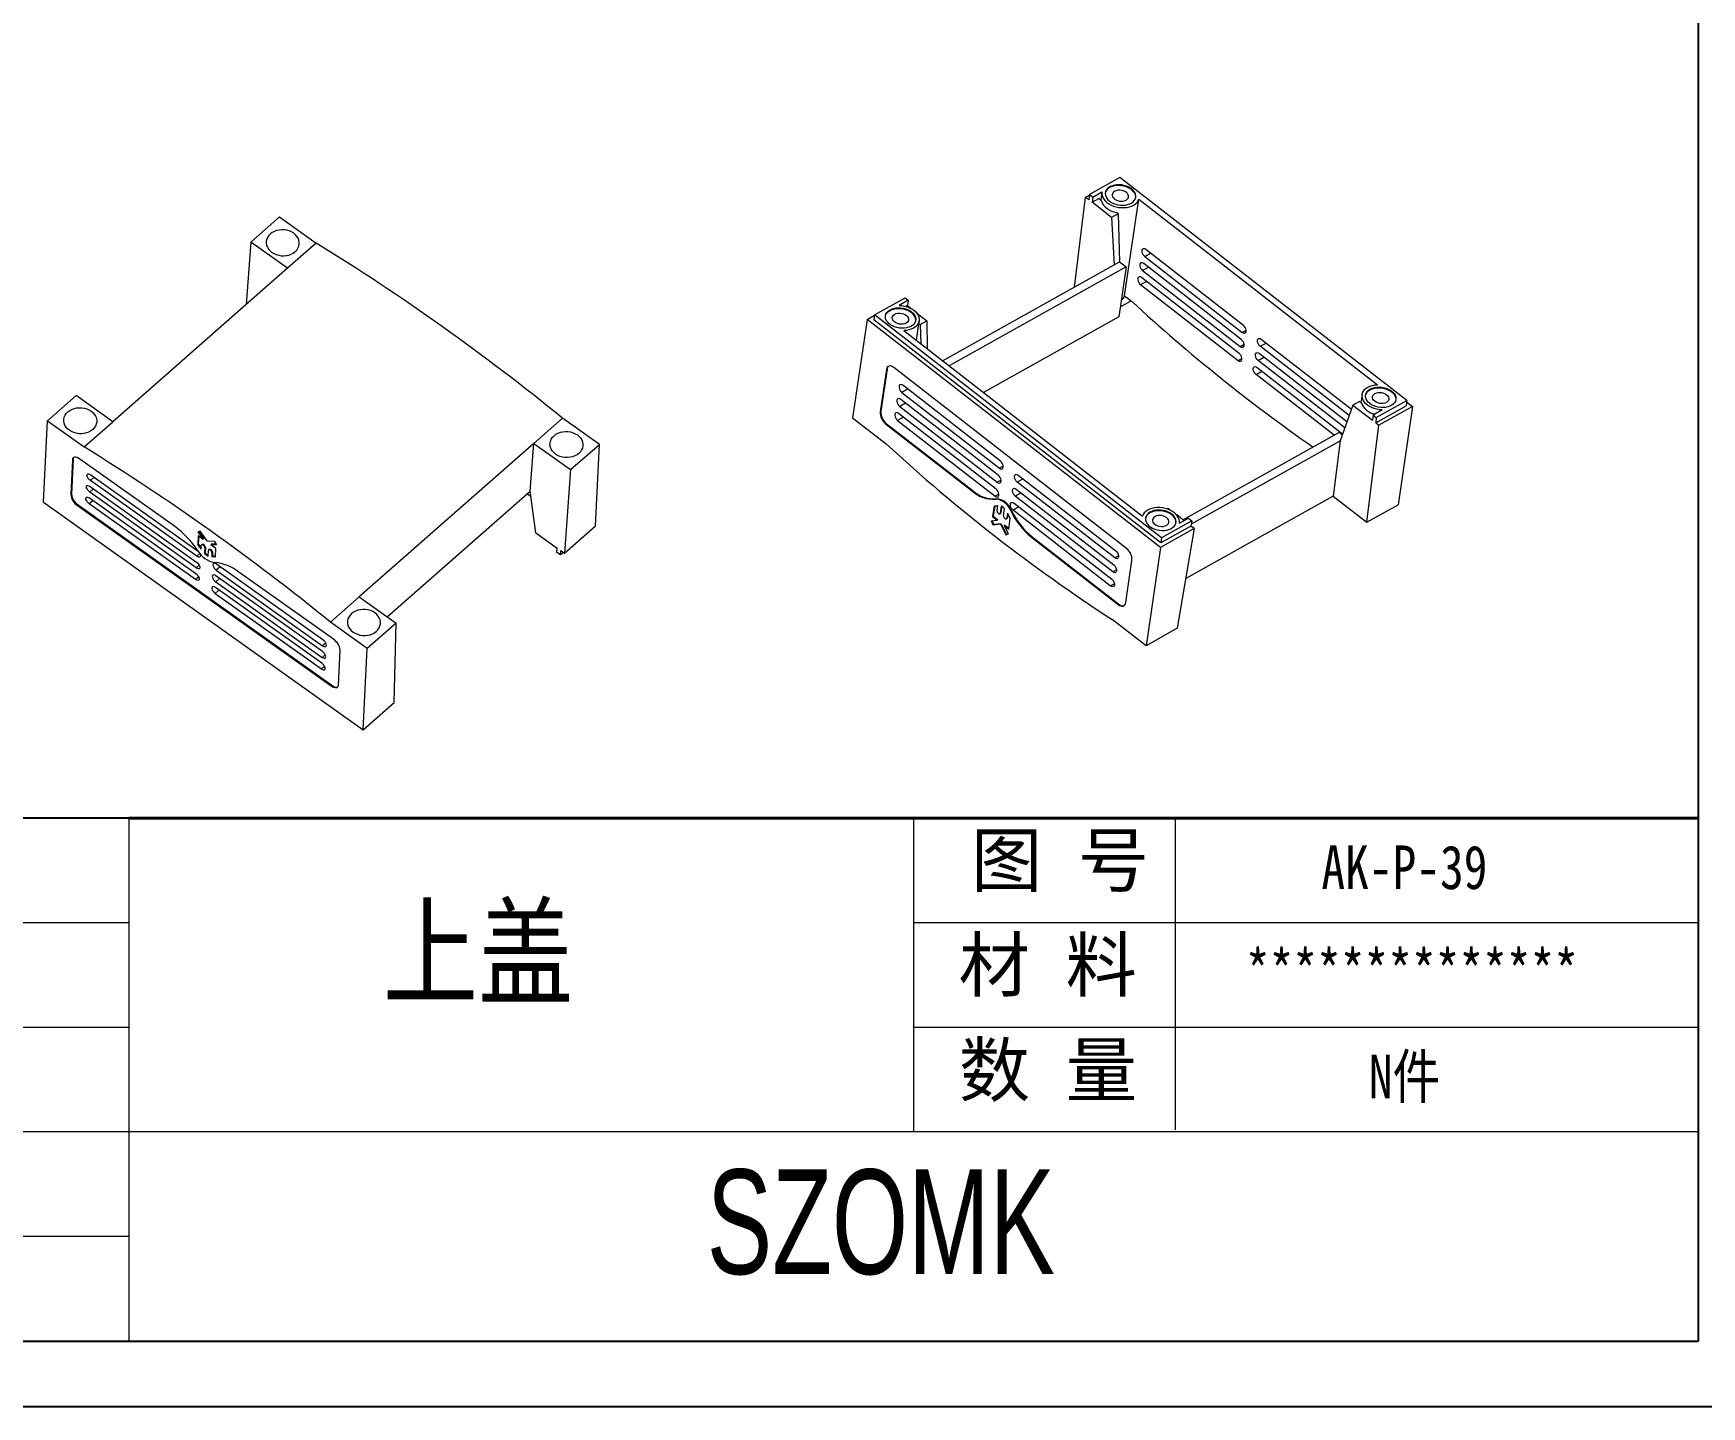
# Model space of a CAD drawing. Header units: inches. Extents: x 918 to 1969, y 1101 to 1392.
# Drawn here: x 1589.2 to 1765.8, y 1101 to 1246.4 of the extents above; entities that cross this region are included whole.
import ezdxf

# ---------------------------------------------------------------- set-up
doc = ezdxf.new("R2010")
doc.units = ezdxf.units.IN
doc.layers.add('文字', color=81, linetype='Continuous')
doc.layers.add('粗实线', color=7, linetype='Continuous', lineweight=30)
doc.layers.add('细实线', color=3, linetype='Continuous', lineweight=9)
doc.styles.get("Standard").update_dxf_attribs({"font": 'txt', "bigfont": 'gbcbig.shx'})
doc.styles.add('宋体', font='', dxfattribs={"width": 0.8, "height": 3.5})
doc.styles.add('长仿宋', font='', dxfattribs={"width": 0.7, "height": 4})
doc.styles.get('宋体').set_extended_font_data('SimSun')
doc.styles.get('长仿宋').set_extended_font_data('SimSun')

msp = doc.modelspace()

# ---------------------------------------------------------------- linework, layer by layer
for p, q in [((1765.465, 1384.851), (1765.465, 1107.934)), ((1599.315, 1163.317), (1516.24, 1163.317)), ((1371.807, 1107.934), (1765.465, 1107.934)), ((1361.166, 1101.011), (1772.388, 1101.011))]:
    msp.add_line(p, q)
at = {"color": 7, "linetype": 'Continuous', "lineweight": 15}
for p, q in [((1704.245, 1231.126), (1701.021, 1229.324)), ((1701.365, 1229.056), (1702.34, 1229.601)), ((1702.335, 1229.57), (1702.211, 1228.734)), ((1734.621, 1207.518), (1704.245, 1231.126)), ((1699.424, 1219.524), (1700.608, 1229.041)), ((1700.608, 1229.041), (1701.014, 1229.268)), ((1700.952, 1228.774), (1700.608, 1229.041)), ((1701.021, 1229.324), (1700.952, 1228.774)), ((1701.021, 1229.324), (1701.365, 1229.056)), ((1701.365, 1229.056), (1701.297, 1228.506)), ((1701.297, 1228.506), (1701.999, 1228.899)), ((1703.363, 1226.9), (1701.297, 1228.506)), ((1702.264, 1228.693), (1701.999, 1228.899)), ((1704.747, 1218.617), (1706.259, 1228.843)), ((1706.259, 1228.843), (1731.533, 1209.2)), ((1612.221, 1224.286), (1615.265, 1226.961)), ((1615.265, 1226.961), (1619.151, 1224.198)), ((1704.065, 1227.293), (1703.363, 1226.9)), ((1703.363, 1226.9), (1703.625, 1221.872)), ((1704.065, 1227.293), (1703.87, 1227.445)), ((1704.065, 1227.293), (1704.215, 1222.202)), ((1612.221, 1224.286), (1611.725, 1217.672)), ((1616.107, 1221.523), (1612.221, 1224.286)), ((1619.151, 1224.198), (1616.107, 1221.523)), ((1706.875, 1222.768), (1717.207, 1214.738)), ((1717.316, 1215.481), (1706.985, 1223.511)), ((1616.107, 1221.523), (1597.621, 1205.279)), ((1685.474, 1211.727), (1703.625, 1221.872)), ((1704.904, 1221.666), (1686.163, 1211.192)), ((1703.625, 1221.872), (1704.215, 1222.202)), ((1704.904, 1221.666), (1704.123, 1216.382)), ((1704.215, 1222.202), (1704.904, 1221.666)), ((1716.877, 1212.507), (1706.545, 1220.537)), ((1706.655, 1221.28), (1716.987, 1213.25)), ((1717.097, 1213.994), (1706.765, 1222.024)), ((1706.435, 1219.793), (1716.767, 1211.763)), ((1678.269, 1216.608), (1681.494, 1218.41)), ((1681.838, 1218.143), (1680.863, 1217.598)), ((1681.494, 1218.41), (1681.838, 1218.143)), ((1681.742, 1217.577), (1681.584, 1217.489)), ((1681.838, 1218.143), (1681.742, 1217.577)), ((1681.742, 1217.577), (1682.139, 1217.269)), ((1705.456, 1218.066), (1704.274, 1217.406)), ((1704.747, 1218.617), (1705.456, 1218.066)), ((1677.484, 1216.118), (1675.945, 1205.707)), ((1677.484, 1216.118), (1678.261, 1216.552)), ((1708.549, 1191.975), (1677.484, 1216.118)), ((1678.269, 1216.608), (1678.187, 1216.051)), ((1708.563, 1192.443), (1678.187, 1216.051)), ((1708.645, 1193.001), (1678.269, 1216.608)), ((1682.696, 1213.886), (1683.004, 1215.969)), ((1682.714, 1216.821), (1683.808, 1215.971)), ((1682.962, 1215.69), (1683.106, 1215.579)), ((1683.106, 1215.579), (1683.808, 1215.971)), ((1683.106, 1215.579), (1683.166, 1213.521)), ((1683.808, 1215.971), (1683.83, 1213.005)), ((1704.123, 1216.382), (1689.791, 1208.372)), ((1681.358, 1214.926), (1706.632, 1195.284)), ((1719.211, 1214.009), (1728.756, 1206.591)), ((1728.057, 1204.647), (1718.881, 1211.778)), ((1718.991, 1212.522), (1728.29, 1205.295)), ((1728.523, 1205.943), (1719.101, 1213.266)), ((1679.521, 1210.804), (1678.861, 1206.342)), ((1679.593, 1210.844), (1678.933, 1206.382)), ((1679.593, 1210.844), (1679.521, 1210.804)), ((1704.944, 1191.875), (1680.32, 1211.013)), ((1726.95, 1203.848), (1718.661, 1210.291)), ((1718.771, 1211.035), (1727.823, 1203.999)), ((1681.15, 1208.39), (1691.482, 1200.361)), ((1691.592, 1201.104), (1681.26, 1209.134)), ((1593.735, 1208.042), (1590.691, 1205.367)), ((1597.621, 1205.279), (1593.735, 1208.042)), ((1680.93, 1206.903), (1691.262, 1198.873)), ((1691.372, 1199.617), (1681.04, 1207.647)), ((1728.917, 1207.04), (1727.561, 1203.269)), ((1729.62, 1207.432), (1728.917, 1207.04)), ((1728.917, 1207.04), (1730.984, 1205.434)), ((1729.62, 1207.432), (1729.816, 1207.28)), ((1729.887, 1208.157), (1729.763, 1207.321)), ((1732.027, 1206.529), (1731.052, 1205.983)), ((1731.328, 1205.166), (1734.539, 1206.96)), ((1731.396, 1205.716), (1734.621, 1207.518)), ((1735.241, 1206.893), (1731.673, 1204.898)), ((1735.241, 1206.893), (1733.702, 1196.481)), ((1734.621, 1207.518), (1734.539, 1206.96)), ((1734.602, 1207.39), (1735.241, 1206.893)), ((1590.27, 1196.75), (1590.691, 1205.367)), ((1590.691, 1205.367), (1594.578, 1202.604)), ((1594.578, 1202.604), (1597.621, 1205.279)), ((1645.246, 1205.644), (1642.202, 1202.97)), ((1649.132, 1202.881), (1645.246, 1205.644)), ((1675.945, 1205.707), (1679.51, 1202.936)), ((1678.933, 1206.382), (1678.861, 1206.342)), ((1679.512, 1205.103), (1679.44, 1205.063)), ((1679.44, 1205.063), (1688.629, 1197.922)), ((1679.512, 1205.103), (1688.701, 1197.962)), ((1680.71, 1205.416), (1691.042, 1197.386)), ((1691.152, 1198.13), (1680.82, 1206.159)), ((1730.396, 1194.634), (1731.673, 1204.898)), ((1731.052, 1205.983), (1730.984, 1205.434)), ((1731.052, 1205.983), (1731.396, 1205.716)), ((1731.396, 1205.716), (1731.328, 1205.166)), ((1731.328, 1205.166), (1731.673, 1204.898)), ((1642.202, 1202.97), (1623.716, 1186.725)), ((1641.823, 1197.924), (1642.202, 1202.97)), ((1642.202, 1202.97), (1646.088, 1200.207)), ((1646.088, 1200.207), (1649.132, 1202.881)), ((1648.711, 1194.264), (1649.132, 1202.881)), ((1727.462, 1204.134), (1710.928, 1194.894)), ((1711.813, 1194.468), (1727.561, 1203.269)), ((1727.561, 1203.269), (1726.832, 1197.404)), ((1727.783, 1203.885), (1727.462, 1204.134)), ((1593.346, 1201.251), (1593.165, 1197.558)), ((1593.412, 1201.309), (1593.231, 1197.616)), ((1593.412, 1201.309), (1593.346, 1201.251)), ((1604.145, 1194.21), (1594.127, 1201.332)), ((1595.274, 1199.666), (1606.538, 1191.657)), ((1646.088, 1200.207), (1645.425, 1191.376)), ((1693.486, 1199.632), (1703.818, 1191.602)), ((1593.231, 1197.616), (1593.165, 1197.558)), ((1606.448, 1189.811), (1595.184, 1197.82)), ((1595.214, 1198.435), (1606.478, 1190.426)), ((1606.508, 1191.042), (1595.244, 1199.051)), ((1626.681, 1184.617), (1641.823, 1197.924)), ((1641.906, 1197.313), (1641.476, 1197.619)), ((1642.422, 1193.512), (1641.823, 1197.924)), ((1688.629, 1197.922), (1688.701, 1197.962)), ((1693.266, 1198.145), (1703.598, 1190.115)), ((1703.708, 1190.859), (1693.376, 1198.888)), ((1590.27, 1196.75), (1624.137, 1172.67)), ((1593.952, 1196.466), (1593.886, 1196.408)), ((1593.886, 1196.408), (1620.732, 1177.321)), ((1593.952, 1196.466), (1620.798, 1177.379)), ((1606.388, 1188.58), (1595.124, 1196.588)), ((1595.154, 1197.204), (1606.418, 1189.195)), ((1690.922, 1196.372), (1690.757, 1195.256)), ((1690.988, 1196.371), (1690.829, 1195.297)), ((1691.157, 1197.128), (1691.085, 1197.088)), ((1691.234, 1195.883), (1691.31, 1196.395)), ((1691.687, 1196.348), (1691.578, 1195.615)), ((1691.748, 1196.316), (1691.65, 1195.655)), ((1691.923, 1195.348), (1692.031, 1196.08)), ((1692.705, 1195.829), (1692.776, 1195.869)), ((1703.268, 1187.884), (1692.936, 1195.914)), ((1693.046, 1196.657), (1703.378, 1188.628)), ((1703.488, 1189.371), (1693.156, 1197.401)), ((1709.243, 1196.044), (1709.363, 1196.111)), ((1709.691, 1195.856), (1709.363, 1196.111)), ((1726.832, 1197.404), (1711.214, 1188.676)), ((1726.832, 1197.404), (1730.396, 1194.634)), ((1730.396, 1194.634), (1733.702, 1196.481)), ((1645.425, 1191.376), (1648.711, 1194.264)), ((1690.652, 1194.801), (1691.255, 1194.87)), ((1690.831, 1194.345), (1690.652, 1194.801)), ((1690.903, 1194.385), (1690.736, 1194.811)), ((1690.829, 1195.297), (1690.757, 1195.256)), ((1690.757, 1195.256), (1691.255, 1194.87)), ((1690.829, 1195.297), (1691.326, 1194.91)), ((1691.595, 1194.431), (1690.831, 1194.345)), ((1690.903, 1194.385), (1690.831, 1194.345)), ((1691.667, 1194.471), (1690.903, 1194.385)), ((1691.326, 1194.91), (1691.255, 1194.87)), ((1691.528, 1195.531), (1691.6, 1195.571)), ((1691.578, 1195.615), (1691.65, 1195.655)), ((1691.595, 1194.431), (1691.667, 1194.471)), ((1691.595, 1194.431), (1692.179, 1193.297)), ((1691.667, 1194.471), (1692.25, 1193.337)), ((1692.054, 1194.345), (1691.982, 1194.305)), ((1692.442, 1193.41), (1691.982, 1194.305)), ((1691.982, 1194.305), (1692.479, 1193.918)), ((1692.054, 1194.345), (1692.492, 1194.004)), ((1692.217, 1194.996), (1692.289, 1195.036)), ((1692.343, 1195.592), (1692.267, 1195.08)), ((1692.267, 1195.08), (1692.339, 1195.12)), ((1692.394, 1195.491), (1692.339, 1195.12)), ((1692.479, 1193.918), (1692.644, 1195.034)), ((1711.773, 1194.237), (1708.563, 1192.443)), ((1711.87, 1194.803), (1708.645, 1193.001)), ((1711.046, 1194.802), (1710.266, 1195.408)), ((1710.55, 1194.525), (1711.526, 1195.07)), ((1710.551, 1194.526), (1710.555, 1194.556)), ((1711.526, 1195.07), (1711.87, 1194.803)), ((1711.87, 1194.803), (1711.773, 1194.237)), ((1712.118, 1193.969), (1711.773, 1194.237)), ((1606.648, 1193.207), (1606.603, 1192.283)), ((1606.669, 1192.341), (1606.603, 1192.283)), ((1606.883, 1193.696), (1606.63, 1193.632)), ((1606.63, 1193.632), (1607.19, 1192.821)), ((1607.19, 1192.821), (1606.648, 1193.207)), ((1606.709, 1193.163), (1606.669, 1192.341)), ((1606.72, 1193.655), (1607.256, 1192.879)), ((1607.593, 1192.668), (1606.883, 1193.696)), ((1607.076, 1192.312), (1607.01, 1192.254)), ((1607.248, 1192.278), (1607.182, 1192.22)), ((1607.256, 1192.879), (1607.19, 1192.821)), ((1607.593, 1192.668), (1608.352, 1192.651)), ((1608.049, 1192.315), (1607.983, 1192.258)), ((1608.548, 1192.304), (1608.049, 1192.315)), ((1608.352, 1192.651), (1608.582, 1192.244)), ((1642.422, 1193.512), (1644.674, 1191.91)), ((1692.179, 1193.297), (1692.442, 1193.41)), ((1692.25, 1193.337), (1692.179, 1193.297)), ((1692.25, 1193.337), (1692.438, 1193.418)), ((1694.947, 1193.107), (1694.876, 1193.067)), ((1694.876, 1193.067), (1704.065, 1185.925)), ((1694.947, 1193.107), (1704.136, 1185.965)), ((1712.118, 1193.969), (1708.549, 1191.975)), ((1708.645, 1193.001), (1708.563, 1192.443)), ((1712.118, 1193.969), (1710.316, 1183.411)), ((1606.966, 1191.776), (1606.987, 1192.2)), ((1607.363, 1191.933), (1607.333, 1191.326)), ((1607.399, 1191.384), (1607.333, 1191.326)), ((1607.429, 1191.991), (1607.363, 1191.933)), ((1607.429, 1191.991), (1607.399, 1191.384)), ((1607.708, 1191.059), (1607.738, 1191.666)), ((1607.827, 1191.778), (1607.761, 1191.72)), ((1607.999, 1191.744), (1607.933, 1191.686)), ((1608.525, 1191.872), (1607.983, 1192.258)), ((1608.582, 1192.244), (1607.983, 1192.258)), ((1608.114, 1191.399), (1608.093, 1190.975)), ((1608.159, 1191.033), (1608.093, 1190.975)), ((1608.179, 1191.457), (1608.114, 1191.399)), ((1608.179, 1191.457), (1608.159, 1191.033)), ((1608.48, 1190.949), (1608.525, 1191.872)), ((1644.639, 1191.437), (1644.674, 1191.91)), ((1645.014, 1191.17), (1644.639, 1191.437)), ((1645.014, 1191.17), (1645.05, 1191.643)), ((1645.328, 1191.446), (1645.014, 1191.17)), ((1645.05, 1191.643), (1645.425, 1191.376)), ((1704.863, 1186.134), (1705.523, 1190.596)), ((1708.549, 1191.975), (1707.01, 1181.564)), ((1619.807, 1180.949), (1608.543, 1188.958)), ((1608.573, 1189.574), (1619.837, 1181.565)), ((1619.867, 1182.18), (1608.603, 1190.189)), ((1620.973, 1182.245), (1610.955, 1189.368)), ((1608.453, 1187.111), (1619.717, 1179.103)), ((1619.747, 1179.718), (1608.483, 1187.727)), ((1608.513, 1188.343), (1619.777, 1180.334)), ((1620.672, 1184.051), (1623.716, 1186.725)), ((1623.716, 1186.725), (1627.602, 1183.962)), ((1704.136, 1185.965), (1704.065, 1185.925)), ((1624.559, 1181.288), (1620.672, 1184.051)), ((1627.602, 1183.962), (1624.559, 1181.288)), ((1627.423, 1175.557), (1627.602, 1183.962)), ((1707.01, 1181.564), (1703.445, 1184.334)), ((1710.316, 1183.411), (1707.01, 1181.564)), ((1621.513, 1177.402), (1621.694, 1181.095)), ((1624.137, 1172.67), (1624.559, 1181.288)), ((1620.798, 1177.379), (1620.732, 1177.321)), ((1624.137, 1172.67), (1627.423, 1175.557))]:
    msp.add_line(p, q, dxfattribs=at)
at = {"color": 8, "linetype": 'Continuous', "lineweight": 15}
for p, q in [((1706.875, 1222.768), (1707.495, 1223.114)), ((1706.655, 1221.28), (1707.275, 1221.627)), ((1706.435, 1219.793), (1707.055, 1220.14)), ((1716.987, 1213.25), (1717.387, 1213.474)), ((1717.207, 1214.738), (1717.607, 1214.962)), ((1719.101, 1213.266), (1719.721, 1213.612)), ((1716.767, 1211.763), (1717.167, 1211.987)), ((1718.881, 1211.778), (1719.501, 1212.125)), ((1718.661, 1210.291), (1719.282, 1210.638)), ((1681.77, 1208.737), (1681.15, 1208.39)), ((1681.55, 1207.25), (1680.93, 1206.903)), ((1681.33, 1205.763), (1680.71, 1205.416)), ((1595.645, 1199.403), (1595.244, 1199.051)), ((1691.882, 1200.584), (1691.482, 1200.361)), ((1595.585, 1198.172), (1595.184, 1197.82)), ((1691.442, 1197.61), (1691.042, 1197.386)), ((1691.662, 1199.097), (1691.262, 1198.873)), ((1693.776, 1197.748), (1693.156, 1197.401)), ((1693.996, 1199.235), (1693.376, 1198.888)), ((1595.524, 1196.941), (1595.124, 1196.588)), ((1693.557, 1196.261), (1692.936, 1195.914)), ((1606.83, 1191.325), (1606.508, 1191.042)), ((1704.108, 1191.082), (1703.708, 1190.859)), ((1606.71, 1188.863), (1606.388, 1188.58)), ((1606.77, 1190.094), (1606.448, 1189.811)), ((1608.974, 1189.926), (1608.573, 1189.574)), ((1703.888, 1189.595), (1703.488, 1189.371)), ((1608.853, 1187.464), (1608.453, 1187.111)), ((1608.914, 1188.695), (1608.513, 1188.343)), ((1703.668, 1188.108), (1703.268, 1187.884)), ((1620.159, 1181.848), (1619.837, 1181.565)), ((1620.099, 1180.617), (1619.777, 1180.334)), ((1620.039, 1179.386), (1619.717, 1179.103))]:
    msp.add_line(p, q, dxfattribs=at)
at = {"color": 7, "linetype": 'Continuous', "lineweight": 15, "flags": 128}
for points in [[(1702.34, 1229.601), (1702.326, 1229.409), (1702.354, 1229.215), (1702.424, 1229.022), (1702.533, 1228.835), (1702.68, 1228.656), (1702.861, 1228.491), (1703.074, 1228.343), (1703.312, 1228.214), (1703.571, 1228.108), (1703.847, 1228.026), (1704.132, 1227.971), (1704.421, 1227.943), (1704.707, 1227.944), (1704.985, 1227.973), (1705.25, 1228.029), (1705.494, 1228.112), (1705.713, 1228.219), (1705.903, 1228.349), (1706.059, 1228.498), (1706.179, 1228.664), (1706.259, 1228.843)], [(1703.149, 1228.627), (1703.344, 1228.495), (1703.564, 1228.385), (1703.803, 1228.297), (1704.055, 1228.235), (1704.314, 1228.199), (1704.573, 1228.192), (1704.826, 1228.212), (1705.065, 1228.261), (1705.284, 1228.335), (1705.479, 1228.434), (1705.643, 1228.555), (1705.773, 1228.695), (1705.865, 1228.849), (1705.917, 1229.015), (1705.927, 1229.188), (1705.896, 1229.362), (1705.824, 1229.535), (1705.712, 1229.701), (1705.564, 1229.856), (1705.384, 1229.996), (1705.176, 1230.117), (1704.946, 1230.217), (1704.7, 1230.292), (1704.443, 1230.341), (1704.183, 1230.363), (1703.927, 1230.356), (1703.68, 1230.321), (1703.45, 1230.26), (1703.242, 1230.173), (1703.062, 1230.062), (1702.915, 1229.932), (1702.803, 1229.784), (1702.731, 1229.624), (1702.7, 1229.454), (1702.71, 1229.28), (1702.762, 1229.105), (1702.855, 1228.936), (1702.985, 1228.775), (1703.149, 1228.627)], [(1705.915, 1229.003), (1705.916, 1229.113), (1705.885, 1229.288), (1705.813, 1229.461), (1705.701, 1229.627), (1705.553, 1229.782), (1705.373, 1229.922), (1705.165, 1230.043), (1704.935, 1230.143), (1704.689, 1230.218), (1704.432, 1230.267), (1704.172, 1230.288), (1703.916, 1230.282), (1703.669, 1230.247), (1703.439, 1230.185), (1703.231, 1230.098), (1703.051, 1229.988), (1702.904, 1229.857), (1702.792, 1229.71), (1702.72, 1229.549), (1702.702, 1229.478)], [(1703.676, 1228.853), (1703.825, 1228.757), (1703.999, 1228.684), (1704.188, 1228.637), (1704.383, 1228.618), (1704.574, 1228.629), (1704.751, 1228.668), (1704.905, 1228.735), (1705.03, 1228.824), (1705.118, 1228.933), (1705.165, 1229.055), (1705.169, 1229.185), (1705.129, 1229.315), (1705.048, 1229.44), (1704.93, 1229.553), (1704.78, 1229.649), (1704.606, 1229.722), (1704.417, 1229.769), (1704.222, 1229.788), (1704.032, 1229.777), (1703.855, 1229.738), (1703.7, 1229.671), (1703.576, 1229.582), (1703.488, 1229.473), (1703.44, 1229.351), (1703.437, 1229.221), (1703.476, 1229.09), (1703.557, 1228.966), (1703.676, 1228.853)], [(1614.459, 1223.208), (1614.678, 1223.074), (1614.921, 1222.969), (1615.181, 1222.894), (1615.452, 1222.853), (1615.726, 1222.845), (1615.998, 1222.87), (1616.26, 1222.929), (1616.506, 1223.02), (1616.73, 1223.141), (1616.927, 1223.288), (1617.092, 1223.458), (1617.22, 1223.647), (1617.308, 1223.851), (1617.355, 1224.063), (1617.359, 1224.279), (1617.32, 1224.494), (1617.238, 1224.702), (1617.117, 1224.899), (1616.959, 1225.078), (1616.768, 1225.237), (1616.548, 1225.371), (1616.305, 1225.476), (1616.045, 1225.551), (1615.775, 1225.592), (1615.5, 1225.601), (1615.229, 1225.575), (1614.966, 1225.516), (1614.72, 1225.425), (1614.496, 1225.304), (1614.299, 1225.157), (1614.135, 1224.987), (1614.007, 1224.798), (1613.918, 1224.595), (1613.871, 1224.382), (1613.868, 1224.166), (1613.907, 1223.951), (1613.988, 1223.743), (1614.109, 1223.546), (1614.267, 1223.367), (1614.459, 1223.208)], [(1706.985, 1223.511), (1706.875, 1223.576), (1706.772, 1223.598), (1706.683, 1223.574), (1706.619, 1223.509), (1706.585, 1223.407), (1706.585, 1223.279), (1706.619, 1223.137), (1706.683, 1222.996), (1706.771, 1222.868), (1706.875, 1222.768)], [(1706.545, 1220.537), (1706.436, 1220.601), (1706.332, 1220.623), (1706.243, 1220.6), (1706.179, 1220.534), (1706.145, 1220.432), (1706.145, 1220.304), (1706.179, 1220.163), (1706.243, 1220.021), (1706.331, 1219.894), (1706.435, 1219.793)], [(1706.765, 1222.024), (1706.656, 1222.088), (1706.552, 1222.11), (1706.463, 1222.087), (1706.399, 1222.022), (1706.365, 1221.92), (1706.365, 1221.792), (1706.399, 1221.65), (1706.463, 1221.509), (1706.551, 1221.381), (1706.655, 1221.28)], [(1682.189, 1216.913), (1682.354, 1216.765), (1682.484, 1216.604), (1682.576, 1216.434), (1682.628, 1216.259), (1682.639, 1216.085), (1682.608, 1215.916), (1682.535, 1215.755), (1682.424, 1215.607), (1682.277, 1215.477), (1682.097, 1215.366), (1681.889, 1215.279), (1681.659, 1215.218), (1681.412, 1215.183), (1681.156, 1215.176), (1680.896, 1215.198), (1680.639, 1215.247), (1680.393, 1215.322), (1680.162, 1215.422), (1679.954, 1215.543), (1679.774, 1215.683), (1679.627, 1215.838), (1679.515, 1216.004), (1679.443, 1216.177), (1679.411, 1216.352), (1679.422, 1216.524), (1679.474, 1216.69), (1679.566, 1216.844), (1679.695, 1216.984), (1679.86, 1217.105), (1680.054, 1217.204), (1680.274, 1217.278), (1680.513, 1217.327), (1680.765, 1217.347), (1681.024, 1217.34), (1681.284, 1217.305), (1681.536, 1217.242), (1681.775, 1217.155), (1681.995, 1217.044), (1682.189, 1216.913)], [(1679.413, 1216.462), (1679.463, 1216.615), (1679.555, 1216.77), (1679.684, 1216.91), (1679.849, 1217.03), (1680.043, 1217.129), (1680.263, 1217.204), (1680.502, 1217.252), (1680.754, 1217.273), (1681.013, 1217.266), (1681.273, 1217.23), (1681.525, 1217.168), (1681.764, 1217.08), (1681.984, 1216.969), (1682.179, 1216.838)], [(1680.863, 1217.598), (1681.152, 1217.576), (1681.438, 1217.526), (1681.716, 1217.449), (1681.979, 1217.347), (1682.221, 1217.223), (1682.439, 1217.078), (1682.627, 1216.915), (1682.78, 1216.739), (1682.897, 1216.553), (1682.974, 1216.361), (1683.01, 1216.167), (1683.004, 1215.974), (1682.957, 1215.788), (1682.868, 1215.612), (1682.74, 1215.449), (1682.577, 1215.304), (1682.38, 1215.179), (1682.155, 1215.077), (1681.906, 1214.999), (1681.638, 1214.949), (1681.358, 1214.926)], [(1680.387, 1215.837), (1680.269, 1215.95), (1680.188, 1216.075), (1680.148, 1216.206), (1680.152, 1216.335), (1680.199, 1216.457), (1680.287, 1216.566), (1680.411, 1216.656), (1680.566, 1216.722), (1680.743, 1216.761), (1680.934, 1216.772), (1681.129, 1216.753), (1681.317, 1216.706), (1681.491, 1216.633), (1681.641, 1216.538), (1681.759, 1216.425), (1681.84, 1216.3), (1681.88, 1216.169), (1681.876, 1216.04), (1681.829, 1215.917), (1681.741, 1215.809), (1681.617, 1215.719), (1681.462, 1215.653), (1681.285, 1215.613), (1681.094, 1215.603), (1680.9, 1215.621), (1680.711, 1215.668), (1680.537, 1215.742), (1680.387, 1215.837)], [(1717.207, 1214.738), (1717.316, 1214.673), (1717.419, 1214.651), (1717.508, 1214.674), (1717.572, 1214.74), (1717.606, 1214.842), (1717.606, 1214.97), (1717.572, 1215.112), (1717.508, 1215.253), (1717.42, 1215.38), (1717.316, 1215.481)], [(1716.987, 1213.25), (1717.096, 1213.186), (1717.2, 1213.164), (1717.288, 1213.187), (1717.352, 1213.253), (1717.386, 1213.355), (1717.386, 1213.483), (1717.353, 1213.624), (1717.289, 1213.766), (1717.2, 1213.893), (1717.097, 1213.994)], [(1719.101, 1213.266), (1718.997, 1213.366), (1718.909, 1213.494), (1718.845, 1213.635), (1718.811, 1213.777), (1718.811, 1213.905), (1718.845, 1214.007), (1718.909, 1214.073), (1718.998, 1214.096), (1719.102, 1214.074), (1719.211, 1214.009)], [(1716.767, 1211.763), (1716.876, 1211.699), (1716.98, 1211.677), (1717.068, 1211.7), (1717.132, 1211.765), (1717.166, 1211.867), (1717.166, 1211.995), (1717.133, 1212.137), (1717.069, 1212.278), (1716.98, 1212.406), (1716.877, 1212.507)], [(1718.881, 1211.778), (1718.777, 1211.879), (1718.689, 1212.007), (1718.625, 1212.148), (1718.591, 1212.29), (1718.591, 1212.418), (1718.625, 1212.52), (1718.689, 1212.585), (1718.778, 1212.608), (1718.882, 1212.586), (1718.991, 1212.522)], [(1680.32, 1211.013), (1680.183, 1211.103), (1680.048, 1211.161), (1679.918, 1211.185), (1679.8, 1211.173), (1679.698, 1211.127), (1679.615, 1211.048), (1679.556, 1210.939), (1679.521, 1210.804)], [(1718.661, 1210.291), (1718.557, 1210.392), (1718.469, 1210.519), (1718.405, 1210.661), (1718.371, 1210.802), (1718.372, 1210.93), (1718.405, 1211.032), (1718.47, 1211.098), (1718.558, 1211.121), (1718.662, 1211.099), (1718.771, 1211.035)], [(1681.26, 1209.134), (1681.151, 1209.199), (1681.047, 1209.22), (1680.958, 1209.197), (1680.894, 1209.132), (1680.86, 1209.03), (1680.86, 1208.902), (1680.894, 1208.76), (1680.958, 1208.619), (1681.046, 1208.491), (1681.15, 1208.39)], [(1732.027, 1206.529), (1731.738, 1206.551), (1731.452, 1206.601), (1731.175, 1206.677), (1730.912, 1206.779), (1730.669, 1206.904), (1730.452, 1207.049), (1730.264, 1207.211), (1730.11, 1207.387), (1729.993, 1207.573), (1729.916, 1207.765), (1729.88, 1207.96), (1729.886, 1208.152), (1729.934, 1208.338), (1730.023, 1208.514), (1730.15, 1208.677), (1730.314, 1208.822), (1730.51, 1208.947), (1730.735, 1209.05), (1730.984, 1209.127), (1731.252, 1209.177), (1731.533, 1209.2)], [(1730.701, 1207.214), (1730.537, 1207.362), (1730.407, 1207.523), (1730.314, 1207.692), (1730.262, 1207.867), (1730.252, 1208.041), (1730.283, 1208.211), (1730.355, 1208.371), (1730.466, 1208.519), (1730.614, 1208.65), (1730.794, 1208.76), (1731.002, 1208.847), (1731.232, 1208.909), (1731.478, 1208.943), (1731.735, 1208.95), (1731.995, 1208.928), (1732.251, 1208.879), (1732.498, 1208.804), (1732.728, 1208.704), (1732.936, 1208.583), (1733.116, 1208.443), (1733.264, 1208.288), (1733.375, 1208.122), (1733.448, 1207.95), (1733.479, 1207.775), (1733.469, 1207.602), (1733.417, 1207.436), (1733.325, 1207.282), (1733.195, 1207.142), (1733.031, 1207.021), (1732.836, 1206.922), (1732.617, 1206.848), (1732.378, 1206.8), (1732.125, 1206.779), (1731.866, 1206.786), (1731.607, 1206.822), (1731.355, 1206.884), (1731.115, 1206.972), (1730.896, 1207.083), (1730.701, 1207.214)], [(1730.253, 1208.065), (1730.272, 1208.136), (1730.344, 1208.297), (1730.455, 1208.445), (1730.603, 1208.575), (1730.783, 1208.685), (1730.991, 1208.773), (1731.221, 1208.834), (1731.467, 1208.869), (1731.724, 1208.875), (1731.984, 1208.854), (1732.24, 1208.805), (1732.487, 1208.73), (1732.717, 1208.63), (1732.925, 1208.509), (1733.105, 1208.369), (1733.253, 1208.214), (1733.364, 1208.048), (1733.437, 1207.875), (1733.468, 1207.7), (1733.467, 1207.59)], [(1731.227, 1207.44), (1731.109, 1207.553), (1731.028, 1207.678), (1730.988, 1207.808), (1730.992, 1207.938), (1731.039, 1208.06), (1731.127, 1208.169), (1731.252, 1208.258), (1731.406, 1208.325), (1731.584, 1208.364), (1731.774, 1208.375), (1731.969, 1208.356), (1732.158, 1208.309), (1732.332, 1208.236), (1732.481, 1208.14), (1732.6, 1208.027), (1732.681, 1207.903), (1732.72, 1207.772), (1732.717, 1207.642), (1732.67, 1207.52), (1732.582, 1207.411), (1732.457, 1207.322), (1732.303, 1207.255), (1732.125, 1207.216), (1731.935, 1207.205), (1731.74, 1207.224), (1731.551, 1207.271), (1731.377, 1207.344), (1731.227, 1207.44)], [(1595.328, 1206.397), (1595.519, 1206.238), (1595.677, 1206.059), (1595.798, 1205.862), (1595.88, 1205.654), (1595.919, 1205.439), (1595.915, 1205.223), (1595.868, 1205.011), (1595.78, 1204.807), (1595.652, 1204.618), (1595.487, 1204.448), (1595.29, 1204.301), (1595.066, 1204.181), (1594.82, 1204.09), (1594.558, 1204.03), (1594.286, 1204.005), (1594.012, 1204.013), (1593.741, 1204.055), (1593.481, 1204.129), (1593.238, 1204.234), (1593.019, 1204.368), (1592.827, 1204.527), (1592.669, 1204.707), (1592.548, 1204.903), (1592.467, 1205.111), (1592.428, 1205.326), (1592.431, 1205.542), (1592.478, 1205.755), (1592.567, 1205.958), (1592.695, 1206.147), (1592.859, 1206.317), (1593.056, 1206.464), (1593.28, 1206.585), (1593.526, 1206.676), (1593.789, 1206.735), (1594.06, 1206.761), (1594.335, 1206.753), (1594.605, 1206.711), (1594.865, 1206.636), (1595.108, 1206.531), (1595.328, 1206.397)], [(1681.04, 1207.647), (1680.931, 1207.711), (1680.827, 1207.733), (1680.738, 1207.71), (1680.674, 1207.644), (1680.64, 1207.543), (1680.64, 1207.415), (1680.674, 1207.273), (1680.738, 1207.131), (1680.826, 1207.004), (1680.93, 1206.903)], [(1680.82, 1206.159), (1680.711, 1206.224), (1680.607, 1206.246), (1680.519, 1206.223), (1680.454, 1206.157), (1680.421, 1206.055), (1680.42, 1205.927), (1680.454, 1205.786), (1680.518, 1205.644), (1680.606, 1205.517), (1680.71, 1205.416)], [(1644.496, 1201.851), (1644.305, 1202.01), (1644.146, 1202.19), (1644.025, 1202.386), (1643.944, 1202.594), (1643.905, 1202.809), (1643.909, 1203.026), (1643.955, 1203.238), (1644.044, 1203.441), (1644.172, 1203.63), (1644.336, 1203.8), (1644.533, 1203.947), (1644.757, 1204.068), (1645.004, 1204.159), (1645.266, 1204.218), (1645.538, 1204.244), (1645.812, 1204.236), (1646.082, 1204.194), (1646.342, 1204.119), (1646.585, 1204.014), (1646.805, 1203.88), (1646.996, 1203.722), (1647.154, 1203.542), (1647.276, 1203.346), (1647.357, 1203.137), (1647.396, 1202.923), (1647.392, 1202.706), (1647.345, 1202.494), (1647.257, 1202.291), (1647.129, 1202.102), (1646.965, 1201.932), (1646.768, 1201.784), (1646.544, 1201.664), (1646.297, 1201.573), (1646.035, 1201.514), (1645.763, 1201.488), (1645.489, 1201.496), (1645.218, 1201.538), (1644.959, 1201.612), (1644.716, 1201.718), (1644.496, 1201.851)], [(1594.127, 1201.332), (1593.98, 1201.425), (1593.837, 1201.49), (1593.705, 1201.525), (1593.587, 1201.53), (1593.489, 1201.503), (1593.415, 1201.446), (1593.366, 1201.361), (1593.346, 1201.251)], [(1593.472, 1201.494), (1593.432, 1201.419), (1593.412, 1201.309)], [(1691.482, 1200.361), (1691.591, 1200.296), (1691.695, 1200.274), (1691.783, 1200.297), (1691.847, 1200.363), (1691.881, 1200.465), (1691.881, 1200.593), (1691.848, 1200.734), (1691.783, 1200.876), (1691.695, 1201.003), (1691.592, 1201.104)], [(1595.244, 1199.051), (1595.129, 1199.148), (1595.026, 1199.266), (1594.946, 1199.394), (1594.897, 1199.517), (1594.884, 1199.625), (1594.907, 1199.707), (1594.964, 1199.755), (1595.051, 1199.764), (1595.157, 1199.734), (1595.274, 1199.666)], [(1691.262, 1198.873), (1691.371, 1198.809), (1691.475, 1198.787), (1691.563, 1198.81), (1691.627, 1198.876), (1691.661, 1198.977), (1691.661, 1199.105), (1691.628, 1199.247), (1691.564, 1199.389), (1691.475, 1199.516), (1691.372, 1199.617)], [(1693.376, 1198.888), (1693.272, 1198.989), (1693.184, 1199.117), (1693.12, 1199.258), (1693.086, 1199.4), (1693.086, 1199.528), (1693.12, 1199.63), (1693.184, 1199.695), (1693.273, 1199.718), (1693.377, 1199.697), (1693.486, 1199.632)], [(1595.184, 1197.82), (1595.069, 1197.917), (1594.966, 1198.035), (1594.886, 1198.162), (1594.837, 1198.286), (1594.823, 1198.394), (1594.846, 1198.476), (1594.904, 1198.524), (1594.99, 1198.533), (1595.097, 1198.503), (1595.214, 1198.435)], [(1691.042, 1197.386), (1691.151, 1197.321), (1691.255, 1197.3), (1691.343, 1197.323), (1691.407, 1197.388), (1691.441, 1197.49), (1691.441, 1197.618), (1691.408, 1197.76), (1691.344, 1197.901), (1691.256, 1198.029), (1691.152, 1198.13)], [(1693.156, 1197.401), (1693.052, 1197.502), (1692.964, 1197.629), (1692.9, 1197.771), (1692.866, 1197.913), (1692.867, 1198.041), (1692.9, 1198.142), (1692.965, 1198.208), (1693.053, 1198.231), (1693.157, 1198.209), (1693.266, 1198.145)], [(1595.124, 1196.588), (1595.008, 1196.686), (1594.906, 1196.804), (1594.826, 1196.931), (1594.777, 1197.055), (1594.763, 1197.163), (1594.786, 1197.245), (1594.844, 1197.293), (1594.93, 1197.302), (1595.037, 1197.271), (1595.154, 1197.204)], [(1692.936, 1195.914), (1692.832, 1196.015), (1692.744, 1196.142), (1692.68, 1196.284), (1692.647, 1196.425), (1692.647, 1196.553), (1692.68, 1196.655), (1692.745, 1196.721), (1692.833, 1196.744), (1692.937, 1196.722), (1693.046, 1196.657)], [(1710.55, 1194.525), (1710.564, 1194.717), (1710.536, 1194.911), (1710.467, 1195.104), (1710.357, 1195.292), (1710.21, 1195.47), (1710.029, 1195.635), (1709.817, 1195.783), (1709.579, 1195.912), (1709.319, 1196.018), (1709.044, 1196.1), (1708.759, 1196.155), (1708.47, 1196.183), (1708.183, 1196.182), (1707.905, 1196.153), (1707.641, 1196.097), (1707.397, 1196.014), (1707.177, 1195.907), (1706.987, 1195.777), (1706.831, 1195.628), (1706.712, 1195.462), (1706.632, 1195.284)], [(1709.741, 1195.5), (1709.547, 1195.631), (1709.327, 1195.742), (1709.088, 1195.829), (1708.835, 1195.892), (1708.576, 1195.927), (1708.317, 1195.934), (1708.065, 1195.914), (1707.826, 1195.865), (1707.606, 1195.791), (1707.412, 1195.692), (1707.247, 1195.571), (1707.117, 1195.431), (1707.025, 1195.277), (1706.973, 1195.111), (1706.963, 1194.939), (1706.995, 1194.764), (1707.067, 1194.591), (1707.178, 1194.425), (1707.326, 1194.27), (1707.506, 1194.13), (1707.714, 1194.009), (1707.944, 1193.909), (1708.191, 1193.834), (1708.448, 1193.785), (1708.707, 1193.763), (1708.964, 1193.77), (1709.211, 1193.805), (1709.441, 1193.866), (1709.648, 1193.953), (1709.828, 1194.064), (1709.976, 1194.194), (1710.087, 1194.342), (1710.16, 1194.503), (1710.191, 1194.672), (1710.18, 1194.847), (1710.128, 1195.021), (1710.036, 1195.191), (1709.906, 1195.352), (1709.741, 1195.5)], [(1709.73, 1195.425), (1709.536, 1195.556), (1709.316, 1195.667), (1709.077, 1195.755), (1708.824, 1195.817), (1708.565, 1195.853), (1708.306, 1195.86), (1708.054, 1195.839), (1707.815, 1195.791), (1707.595, 1195.717), (1707.401, 1195.618), (1707.236, 1195.497), (1707.106, 1195.357), (1707.014, 1195.202), (1706.965, 1195.049)], [(1691.379, 1195.563), (1691.413, 1195.541), (1691.447, 1195.526), (1691.479, 1195.52), (1691.508, 1195.523), (1691.534, 1195.535), (1691.555, 1195.554), (1691.57, 1195.582), (1691.578, 1195.615)], [(1692.067, 1195.028), (1692.102, 1195.005), (1692.135, 1194.991), (1692.168, 1194.985), (1692.197, 1194.988), (1692.223, 1194.999), (1692.244, 1195.019), (1692.258, 1195.046), (1692.267, 1195.08)], [(1707.939, 1194.424), (1708.089, 1194.329), (1708.263, 1194.256), (1708.451, 1194.209), (1708.646, 1194.19), (1708.837, 1194.2), (1709.014, 1194.24), (1709.169, 1194.306), (1709.293, 1194.396), (1709.381, 1194.505), (1709.428, 1194.627), (1709.432, 1194.756), (1709.392, 1194.887), (1709.311, 1195.012), (1709.193, 1195.125), (1709.043, 1195.22), (1708.869, 1195.293), (1708.68, 1195.341), (1708.486, 1195.359), (1708.295, 1195.349), (1708.118, 1195.309), (1707.963, 1195.243), (1707.839, 1195.153), (1707.751, 1195.044), (1707.704, 1194.922), (1707.7, 1194.793), (1707.74, 1194.662), (1707.821, 1194.537), (1707.939, 1194.424)], [(1607.076, 1192.312), (1607.089, 1192.321), (1607.113, 1192.327), (1607.143, 1192.326), (1607.176, 1192.317), (1607.212, 1192.301), (1607.248, 1192.278)], [(1606.785, 1191.4), (1606.836, 1191.315), (1606.885, 1191.191), (1606.899, 1191.083), (1606.876, 1191.001), (1606.818, 1190.953), (1606.732, 1190.944), (1606.625, 1190.974), (1606.508, 1191.042)], [(1606.538, 1191.657), (1606.653, 1191.56), (1606.715, 1191.493)], [(1607.182, 1192.22), (1607.146, 1192.243), (1607.11, 1192.259), (1607.077, 1192.268), (1607.047, 1192.269), (1607.023, 1192.263), (1607.004, 1192.248), (1606.992, 1192.227), (1606.987, 1192.2)], [(1607.933, 1191.686), (1607.897, 1191.709), (1607.861, 1191.725), (1607.828, 1191.734), (1607.798, 1191.735), (1607.774, 1191.729), (1607.755, 1191.714), (1607.743, 1191.693), (1607.738, 1191.666)], [(1607.827, 1191.778), (1607.84, 1191.787), (1607.864, 1191.793), (1607.894, 1191.792), (1607.927, 1191.783), (1607.963, 1191.767), (1607.999, 1191.744)], [(1703.818, 1191.602), (1703.921, 1191.501), (1704.01, 1191.374), (1704.074, 1191.232), (1704.107, 1191.091), (1704.107, 1190.963), (1704.073, 1190.861), (1704.009, 1190.795), (1703.921, 1190.772), (1703.817, 1190.794), (1703.708, 1190.859)], [(1606.418, 1189.195), (1606.533, 1189.098), (1606.636, 1188.98), (1606.715, 1188.852), (1606.764, 1188.729), (1606.778, 1188.621), (1606.755, 1188.539), (1606.698, 1188.491), (1606.611, 1188.482), (1606.504, 1188.512), (1606.388, 1188.58)], [(1606.478, 1190.426), (1606.593, 1190.329), (1606.696, 1190.211), (1606.775, 1190.084), (1606.825, 1189.96), (1606.838, 1189.852), (1606.815, 1189.77), (1606.758, 1189.722), (1606.671, 1189.713), (1606.565, 1189.743), (1606.448, 1189.811)], [(1608.543, 1188.958), (1608.426, 1189.026), (1608.319, 1189.056), (1608.233, 1189.047), (1608.176, 1188.999), (1608.152, 1188.917), (1608.166, 1188.809), (1608.215, 1188.685), (1608.295, 1188.558), (1608.398, 1188.44), (1608.513, 1188.343)], [(1608.603, 1190.189), (1608.486, 1190.257), (1608.38, 1190.287), (1608.293, 1190.278), (1608.236, 1190.23), (1608.213, 1190.148), (1608.226, 1190.04), (1608.276, 1189.916), (1608.355, 1189.789), (1608.458, 1189.671), (1608.573, 1189.574)], [(1703.598, 1190.115), (1703.702, 1190.014), (1703.79, 1189.887), (1703.854, 1189.745), (1703.887, 1189.603), (1703.887, 1189.475), (1703.853, 1189.374), (1703.789, 1189.308), (1703.701, 1189.285), (1703.597, 1189.307), (1703.488, 1189.371)], [(1608.483, 1187.727), (1608.366, 1187.794), (1608.259, 1187.825), (1608.173, 1187.816), (1608.115, 1187.768), (1608.092, 1187.686), (1608.106, 1187.578), (1608.155, 1187.454), (1608.235, 1187.327), (1608.337, 1187.209), (1608.453, 1187.111)], [(1703.378, 1188.628), (1703.482, 1188.527), (1703.57, 1188.399), (1703.634, 1188.258), (1703.667, 1188.116), (1703.667, 1187.988), (1703.634, 1187.886), (1703.569, 1187.821), (1703.481, 1187.798), (1703.377, 1187.819), (1703.268, 1187.884)], [(1625.365, 1185.04), (1625.145, 1185.174), (1624.902, 1185.28), (1624.642, 1185.354), (1624.372, 1185.396), (1624.098, 1185.404), (1623.826, 1185.378), (1623.564, 1185.319), (1623.317, 1185.228), (1623.093, 1185.108), (1622.896, 1184.96), (1622.732, 1184.79), (1622.604, 1184.601), (1622.515, 1184.398), (1622.469, 1184.186), (1622.465, 1183.969), (1622.504, 1183.754), (1622.585, 1183.546), (1622.706, 1183.35), (1622.865, 1183.17), (1623.056, 1183.012), (1623.276, 1182.878), (1623.519, 1182.772), (1623.778, 1182.698), (1624.049, 1182.656), (1624.323, 1182.648), (1624.595, 1182.674), (1624.857, 1182.733), (1625.104, 1182.824), (1625.328, 1182.944), (1625.525, 1183.092), (1625.689, 1183.262), (1625.817, 1183.451), (1625.905, 1183.654), (1625.952, 1183.866), (1625.956, 1184.083), (1625.917, 1184.297), (1625.836, 1184.506), (1625.715, 1184.702), (1625.556, 1184.882), (1625.365, 1185.04)], [(1704.065, 1185.925), (1704.201, 1185.835), (1704.337, 1185.777), (1704.466, 1185.753), (1704.584, 1185.765), (1704.686, 1185.811), (1704.769, 1185.89), (1704.829, 1185.999), (1704.863, 1186.134)], [(1619.837, 1181.565), (1619.954, 1181.497), (1620.061, 1181.467), (1620.147, 1181.476), (1620.205, 1181.524), (1620.228, 1181.606), (1620.214, 1181.714), (1620.165, 1181.838), (1620.085, 1181.965), (1619.982, 1182.083), (1619.867, 1182.18)], [(1619.777, 1180.334), (1619.894, 1180.266), (1620, 1180.236), (1620.087, 1180.245), (1620.144, 1180.293), (1620.167, 1180.375), (1620.154, 1180.483), (1620.105, 1180.607), (1620.025, 1180.734), (1619.922, 1180.852), (1619.807, 1180.949)], [(1619.717, 1179.103), (1619.834, 1179.035), (1619.94, 1179.005), (1620.027, 1179.014), (1620.084, 1179.062), (1620.107, 1179.144), (1620.094, 1179.252), (1620.044, 1179.375), (1619.965, 1179.503), (1619.862, 1179.621), (1619.747, 1179.718)], [(1620.732, 1177.321), (1620.879, 1177.228), (1621.022, 1177.163), (1621.154, 1177.128), (1621.272, 1177.123), (1621.37, 1177.15), (1621.444, 1177.207), (1621.493, 1177.292), (1621.513, 1177.402)]]:
    msp.add_lwpolyline(points, dxfattribs=at)
at = {"color": 7, "linetype": 'Continuous', "lineweight": 15}
for centre, radius, start, end in [((1704.082, 1229.375), 1.942, 200.55486, 263.7374), ((1489.564, 1014.311), 246.668, 50.86583, 58.30827), ((1703.736, 1218.97), 1.071, 306.89387, 340.77041), ((1826.659, 1349.15), 178.53, 227.24282, 235.17524), ((1681.644, 1216.014), 0.982, 358.43165, 57.05037), ((1680.051, 1210.804), 0.461, 129.41083, 174.95477), ((1731.583, 1207.928), 1.883, 200.1229, 258.99574), ((1680.378, 1206.258), 1.519, 176.82521, 231.87675), ((1680.45, 1206.298), 1.519, 176.82521, 231.87675), ((1799.006, 1331.992), 175.883, 227.20235, 237.0899), ((1464.686, 992.289), 247.194, 50.87375, 58.30035), ((1594.824, 1197.813), 1.605, 187.08275, 237.10247), ((1690.823, 1200.349), 3.272, 227.88868, 274.59631), ((1690.895, 1200.389), 3.272, 227.88868, 274.59631), ((1594.758, 1197.755), 1.605, 187.08275, 237.10247), ((1690.981, 1198.676), 2.305, 268.54617, 278.20262), ((1690.923, 1195.208), 1.887, 19.2175, 85.07475), ((1690.995, 1195.248), 1.887, 19.2175, 85.07475), ((1691.613, 1195.862), 0.38, 176.82521, 231.87675), ((1691.166, 1195.322), 1.15, 41.21776, 63.07449), ((1699.865, 1199.223), 7.924, 205.36072, 230.97598), ((1699.937, 1199.263), 7.924, 205.36072, 230.97598), ((1598.252, 1186.077), 10.044, 33.4884, 54.07379), ((1691.543, 1195.662), 0.107, 302.04611, 356.43238), ((1692.302, 1195.327), 0.38, 176.82521, 231.87675), ((1692.232, 1195.127), 0.107, 302.04611, 356.43238), ((1701.337, 1200.089), 10.056, 206.56518, 210.1802), ((1709.196, 1194.601), 0.982, 358.43165, 57.05037), ((1597.487, 1185.365), 11.443, 34.0702, 37.19638), ((1597.525, 1185.402), 11.479, 34.59894, 37.19394), ((1607.03, 1191.941), 0.401, 7.08275, 57.10247), ((1608.849, 1192.872), 2.55, 209.4522, 259.7219), ((1606.964, 1191.883), 0.401, 7.08275, 57.10247), ((1608.445, 1192.493), 1.612, 226.37169, 242.80241), ((1608.545, 1192.593), 1.666, 226.51238, 240.01717), ((1607.715, 1191.349), 0.401, 7.08275, 57.10247), ((1607.781, 1191.407), 0.401, 7.08275, 57.10247), ((1608.099, 1188.223), 2.752, 82.04012, 90.12733), ((1608.166, 1188.319), 2.714, 83.28975, 90.1552), ((1704.006, 1190.68), 1.519, 356.82521, 51.87675), ((1608.109, 1185.837), 4.535, 51.12588, 86.39671), ((1704.541, 1186.365), 0.568, 224.65562, 285.95992), ((1620.101, 1180.898), 1.605, 7.08275, 57.10247), ((1621.256, 1177.828), 0.642, 224.45787, 287.82333)]:
    msp.add_arc(centre, radius, start, end, dxfattribs=at)
at = {"layer": '粗实线', "color": 7, "lineweight": 40}
msp.add_line((1765.465, 1163.317), (1599.315, 1163.317), dxfattribs=at)
at = {"layer": '细实线', "color": 7}
for p, q in [((1599.315, 1163.317), (1599.315, 1107.934)), ((1682.39, 1163.317), (1682.39, 1130.087)), ((1710.081, 1163.317), (1710.081, 1130.32)), ((1599.315, 1152.241), (1516.24, 1152.241)), ((1765.465, 1152.241), (1682.39, 1152.241)), ((1599.315, 1141.164), (1516.24, 1141.164)), ((1765.465, 1141.164), (1682.39, 1141.164)), ((1765.465, 1130.087), (1516.24, 1130.087)), ((1599.315, 1119.011), (1516.24, 1119.011))]:
    msp.add_line(p, q, dxfattribs=at)

# ---------------------------------------------------------------- texts
at = {"layer": '文字', "color": 0, "attachment_point": 1, "style": '宋体'}
for s, insert, char_height, width in [('{\\H1.111x;AK-P-39}', (1725.579, 1160.424), 4.15375, 48.02206), ('上盖', (1626.203, 1153.755), 9.2306, 118.00943), ('{\\H1.111x;**************}', (1717.59, 1149.347), 4.15375, 48.02206), ('{\\H1.111x;N件}', (1730.604, 1138.271), 4.15375, 48.02206)]:
    msp.add_mtext(s, dxfattribs=dict(at, insert=insert, char_height=char_height, width=width))
at = {"layer": '粗实线', "insert": (1660.506, 1126.121), "char_height": 11.07668, "width": 124.21397, "attachment_point": 1, "style": '长仿宋'}
msp.add_mtext('{\\fSTXinwei|b0|i0|c134|p2;SZOMK}', dxfattribs=at)
at = {"layer": '细实线', "color": 7, "char_height": 5.53834, "attachment_point": 1}
for s, insert, width in [('{\\fSimSun|b0|i0|c134|p54;图 号}', (1688.48, 1161.636), 27.69169), ('{\\fSimSun|b0|i0|c134|p54;材 料   }', (1687.167, 1150.559), 27.69169), ('{\\fSimSun|b0|i0|c134|p54;数 量}', (1687.194, 1139.428), 25.02291)]:
    msp.add_mtext(s, dxfattribs=dict(at, insert=insert, width=width))

doc.saveas('drawing.dxf')
